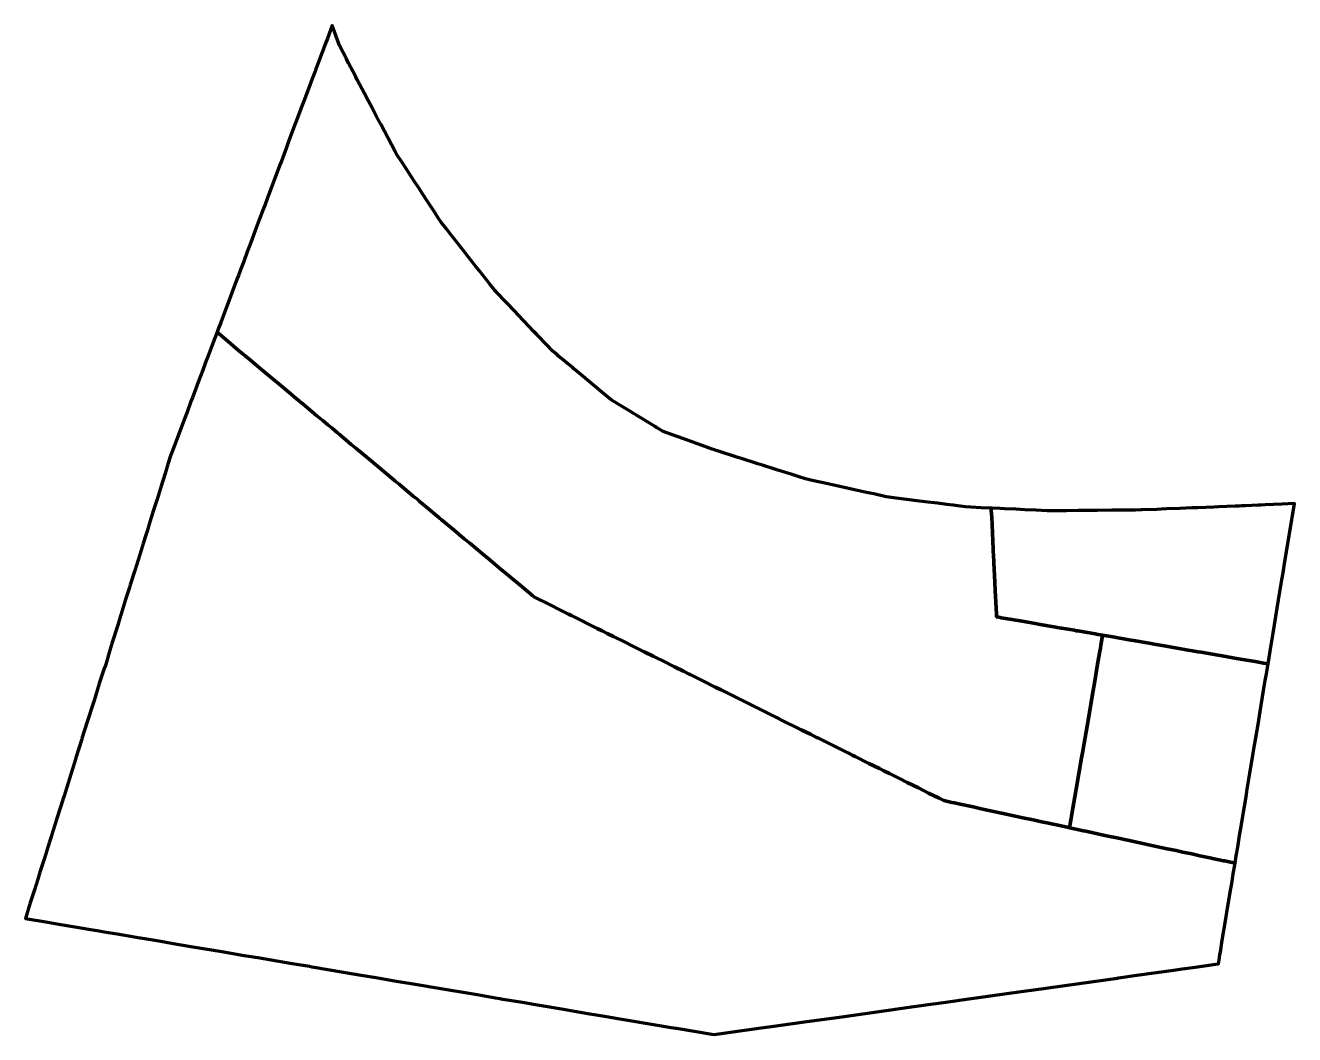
# Model space of a CAD drawing. Header units: metres. Extents: x 808240 to 808378, y 9156766 to 9156876.
import ezdxf

# ---------------------------------------------------------------- set-up
doc = ezdxf.new("R2010")
doc.units = ezdxf.units.M
doc.header["$MEASUREMENT"] = 0
doc.layers.add('2860-21099', color=1, linetype='Continuous')

msp = doc.modelspace()

# ---------------------------------------------------------------- linework, layer by layer
at = {"layer": '2860-21099', "color": 40, "lineweight": 70, "true_color": 0xffbb00}
msp.add_lwpolyline([(808260.41, 9156842.2), (808261.32, 9156841.44), (808262.73, 9156840.26), (808263.3, 9156839.79), (808263.43, 9156839.68), (808264.07, 9156839.14), (808265.06, 9156838.32), (808266.79, 9156836.87), (808266.93, 9156836.76), (808268.5, 9156835.44), (808268.83, 9156835.17), (808269.67, 9156834.47), (808269.72, 9156834.43), (808269.77, 9156834.39), (808271.32, 9156833.09), (808271.99, 9156832.54), (808272.5, 9156832.11), (808272.96, 9156831.72), (808273.55, 9156831.23), (808273.75, 9156831.07), (808274.48, 9156830.46), (808275.06, 9156829.97), (808275.56, 9156829.56), (808277, 9156828.36), (808279.74, 9156826.07), (808279.82, 9156826), (808280.27, 9156825.62), (808281.86, 9156824.3), (808281.99, 9156824.19), (808282.02, 9156824.16), (808282.38, 9156823.87), (808282.48, 9156823.78), (808283.26, 9156823.13), (808284.62, 9156821.99), (808284.7, 9156821.92), (808284.88, 9156821.78), (808286.27, 9156820.62), (808286.28, 9156820.61), (808287.39, 9156819.68), (808287.98, 9156819.19), (808289.37, 9156818.03), (808290.17, 9156817.37), (808291.24, 9156816.47), (808292.21, 9156815.66), (808293.69, 9156814.43), (808294.87, 9156813.44), (808295.04, 9156813.3), (808296.61, 9156812.52), (808298.02, 9156811.82), (808298.76, 9156811.45), (808299.09, 9156811.28), (808301.9, 9156809.89), (808302.45, 9156809.62), (808302.99, 9156809.35), (808303.68, 9156809), (808304.94, 9156808.38), (808305.72, 9156807.99), (808307.01, 9156807.35), (808307.98, 9156806.87), (808309.4, 9156806.16), (808309.97, 9156805.88), (808310.19, 9156805.77), (808310.31, 9156805.71), (808311.29, 9156805.22), (808311.93, 9156804.91), (808312.02, 9156804.86), (808312.25, 9156804.75), (808313.7, 9156804.03), (808314.55, 9156803.6), (808314.77, 9156803.49), (808315.42, 9156803.17), (808317.08, 9156802.35), (808317.61, 9156802.09), (808319.2, 9156801.29), (808319.49, 9156801.15), (808320.42, 9156800.69), (808321.51, 9156800.15), (808321.53, 9156800.14), (808321.55, 9156800.13), (808321.94, 9156799.93), (808324.08, 9156798.87), (808324.16, 9156798.83), (808325.15, 9156798.34), (808325.83, 9156798), (808325.95, 9156797.94), (808326.09, 9156797.87), (808327.71, 9156797.07), (808328.74, 9156796.55), (808329.3, 9156796.28), (808329.4, 9156796.23), (808329.71, 9156796.07), (808330.05, 9156795.9), (808331.54, 9156795.16), (808332.68, 9156794.6), (808333.18, 9156794.35), (808333.79, 9156794.05), (808334.86, 9156793.51), (808335.71, 9156793.09), (808336.94, 9156792.48), (808338.05, 9156791.93), (808339.2, 9156791.36), (808339.72, 9156791.1), (808340.59, 9156790.91), (808340.87, 9156790.85), (808341.5, 9156790.71), (808342.9, 9156790.41), (808343.79, 9156790.22), (808344.63, 9156790.03), (808345.99, 9156789.74), (808347.35, 9156789.44), (808348.33, 9156789.23), (808349.46, 9156788.99), (808350.56, 9156788.75), (808350.75, 9156788.71), (808352, 9156788.44), (808353.17, 9156788.19), (808353.42, 9156788.13), (808353.56, 9156788.98), (808353.79, 9156790.28), (808354, 9156791.53), (808354.14, 9156792.34), (808354.73, 9156795.77), (808354.86, 9156796.5), (808355.01, 9156797.38), (808355.33, 9156799.24), (808355.99, 9156803.12), (808356.17, 9156804.15), (808356.45, 9156805.77), (808356.73, 9156807.39), (808356.79, 9156807.74), (808356.84, 9156808.03), (808357.03, 9156809.15), (808356.56, 9156809.23), (808356.37, 9156809.26), (808356.21, 9156809.29), (808354.33, 9156809.61), (808354.26, 9156809.63), (808354.15, 9156809.64), (808353.97, 9156809.68), (808352.08, 9156810), (808351.94, 9156810.03), (808349.99, 9156810.36), (808349.89, 9156810.38), (808349.09, 9156810.52), (808348.04, 9156810.7), (808346.43, 9156810.98), (808345.97, 9156811.06), (808345.87, 9156811.08), (808345.72, 9156811.1), (808345.46, 9156811.15), (808345.45, 9156811.48), (808345.32, 9156813.98), (808345.28, 9156814.92), (808345.17, 9156817.04), (808345.16, 9156817.36), (808345.14, 9156817.66), (808345.14, 9156817.67), (808344.93, 9156822.02), (808344.89, 9156822.73), (808344.88, 9156823.01), (808343.8, 9156823.06), (808342.64, 9156823.12), (808342.12, 9156823.14), (808341.49, 9156823.22), (808340.72, 9156823.32), (808340.02, 9156823.41), (808339.03, 9156823.54), (808337.69, 9156823.71), (808336.78, 9156823.82), (808335.93, 9156823.93), (808334.21, 9156824.15), (808333.46, 9156824.25), (808333.41, 9156824.26), (808332.07, 9156824.56), (808331.27, 9156824.73), (808329.96, 9156825.02), (808329.18, 9156825.2), (808328.02, 9156825.46), (808326.72, 9156825.74), (808326.05, 9156825.89), (808325.36, 9156826.04), (808324.62, 9156826.21), (808323.92, 9156826.43), (808323.15, 9156826.68), (808322.06, 9156827.02), (808321.48, 9156827.2), (808319.94, 9156827.69), (808319.4, 9156827.86), (808317.64, 9156828.42), (808317.22, 9156828.55), (808315, 9156829.26), (808314.86, 9156829.3), (808314.7, 9156829.36), (808314.42, 9156829.46), (808312.53, 9156830.14), (808312.26, 9156830.24), (808309.08, 9156831.38), (808308.42, 9156831.78), (808308.3, 9156831.85), (808308.2, 9156831.91), (808306.09, 9156833.21), (808305.84, 9156833.35), (808305.72, 9156833.43), (808304.08, 9156834.43), (808303.96, 9156834.5), (808303.4, 9156834.84), (808302.4, 9156835.67), (808301.93, 9156836.07), (808301.27, 9156836.62), (808300.13, 9156837.57), (808299.34, 9156838.22), (808299.26, 9156838.29), (808299.18, 9156838.36), (808297.68, 9156839.61), (808297.47, 9156839.78), (808297.05, 9156840.13), (808296.43, 9156840.79), (808295.29, 9156841.97), (808294.99, 9156842.29), (808293.9, 9156843.44), (808293.25, 9156844.11), (808292.85, 9156844.54), (808292.02, 9156845.4), (808290.87, 9156846.61), (808290.7, 9156846.78), (808290.53, 9156847), (808290.22, 9156847.4), (808289, 9156848.94), (808288.66, 9156849.38), (808287.71, 9156850.59), (808287.62, 9156850.69), (808287.23, 9156851.19), (808286.28, 9156852.4), (808285.85, 9156852.95), (808285.44, 9156853.47), (808284.83, 9156854.25), (808284.59, 9156854.62), (808284.16, 9156855.27), (808283.39, 9156856.46), (808282.83, 9156857.31), (808282.38, 9156858), (808281.93, 9156858.7), (808281.35, 9156859.59), (808280.69, 9156860.6), (808280.01, 9156861.65), (808279.84, 9156861.91), (808278.27, 9156864.89), (808277.82, 9156865.75), (808277.33, 9156866.68), (808276.9, 9156867.49), (808276.46, 9156868.33), (808275.71, 9156869.76), (808275.55, 9156870.06), (808275.23, 9156870.69), (808274.77, 9156871.56), (808274.53, 9156872.04), (808273.77, 9156873.5), (808273.7, 9156873.68), (808273.38, 9156874.58), (808272.99, 9156875.69), (808272.45, 9156874.25), (808272.22, 9156873.63), (808271.99, 9156873.02), (808271.84, 9156872.64), (808271.3, 9156871.19), (808271.16, 9156870.82), (808271.14, 9156870.77), (808270.8, 9156869.86), (808270.39, 9156868.76), (808269.89, 9156867.42), (808269.68, 9156866.88), (808269.08, 9156865.29), (808268.88, 9156864.75), (808268.77, 9156864.46), (808268.19, 9156862.92), (808267.99, 9156862.37), (808267.43, 9156860.87), (808267.3, 9156860.54), (808267.01, 9156859.77), (808266.64, 9156858.78), (808266.47, 9156858.32), (808265.88, 9156856.76), (808265.65, 9156856.15), (808265.48, 9156855.7), (808265.02, 9156854.46), (808264.58, 9156853.31), (808264.2, 9156852.29), (808263.91, 9156851.51), (808263.71, 9156850.99), (808263.32, 9156849.94), (808262.98, 9156849.02), (808262.74, 9156848.4), (808262.62, 9156848.07), (808262.03, 9156846.5), (808261.61, 9156845.4), (808261.22, 9156844.36), (808260.82, 9156843.28), (808260.58, 9156842.64)], close=True, dxfattribs=at)
at = {"layer": '2860-21099', "color": 254, "lineweight": 70, "true_color": 0xcccccc}
for points in [[(808240, 9156779.83), (808239.5, 9156778.24), (808241.96, 9156777.83), (808243.15, 9156777.63), (808245.54, 9156777.22), (808246.61, 9156777.04), (808247.32, 9156776.92), (808248.1, 9156776.79), (808249.5, 9156776.56), (808251.58, 9156776.21), (808251.98, 9156776.14), (808252.06, 9156776.13), (808252.73, 9156776.01), (808252.98, 9156775.97), (808254.27, 9156775.75), (808255.44, 9156775.55), (808257.54, 9156775.2), (808260.95, 9156774.63), (808263.39, 9156774.21), (808264.85, 9156773.97), (808267.78, 9156773.47), (808268.41, 9156773.37), (808270.49, 9156773.02), (808270.75, 9156772.97), (808271, 9156772.93), (808275.47, 9156772.18), (808275.58, 9156772.16), (808275.7, 9156772.14), (808277.28, 9156771.87), (808277.53, 9156771.83), (808277.57, 9156771.82), (808277.97, 9156771.75), (808279.76, 9156771.45), (808280.22, 9156771.38), (808281.59, 9156771.14), (808282.45, 9156771), (808284.38, 9156770.67), (808288.78, 9156769.93), (808290.8, 9156769.59), (808291.27, 9156769.51), (808291.38, 9156769.49), (808293.95, 9156769.06), (808294.72, 9156768.93), (808298.23, 9156768.34), (808299.42, 9156768.14), (808300.87, 9156767.89), (808302.89, 9156767.55), (808304.14, 9156767.34), (808305.9, 9156767.04), (808306.95, 9156766.87), (808308.46, 9156766.61), (808309.97, 9156766.36), (808310.47, 9156766.27), (808310.53, 9156766.26), (808314.39, 9156765.61), (808314.65, 9156765.57), (808316.44, 9156765.82), (808319.54, 9156766.26), (808321.41, 9156766.52), (808324.75, 9156766.99), (808328.34, 9156767.49), (808330.35, 9156767.77), (808333.17, 9156768.17), (808335.41, 9156768.48), (808337.99, 9156768.85), (808338.89, 9156768.97), (808340.43, 9156769.19), (808341.93, 9156769.4), (808346.84, 9156770.09), (808348.68, 9156770.35), (808349.26, 9156770.43), (808354.49, 9156771.16), (808358.64, 9156771.74), (808358.78, 9156771.76), (808359.03, 9156771.8), (808360.52, 9156772.01), (808361.81, 9156772.19), (808363.7, 9156772.45), (808365.03, 9156772.64), (808365.73, 9156772.74), (808366.03, 9156772.78), (808367.14, 9156772.94), (808368.39, 9156773.11), (808369.09, 9156773.21), (808369.66, 9156773.29), (808369.77, 9156773.95), (808369.84, 9156774.35), (808369.88, 9156774.58), (808370.09, 9156775.89), (808370.26, 9156776.93), (808370.33, 9156777.33), (808370.48, 9156778.24), (808370.59, 9156778.91), (808370.92, 9156780.89), (808371.15, 9156782.28), (808371.25, 9156782.89), (808371.48, 9156784.27), (808370.33, 9156784.52), (808370.22, 9156784.54), (808369.03, 9156784.79), (808368.92, 9156784.82), (808367.65, 9156785.09), (808367.06, 9156785.22), (808366.77, 9156785.28), (808365.78, 9156785.49), (808365.04, 9156785.65), (808363.91, 9156785.89), (808362.54, 9156786.18), (808361.91, 9156786.32), (808360.76, 9156786.56), (808360.25, 9156786.67), (808359.78, 9156786.77), (808359.55, 9156786.82), (808358.95, 9156786.95), (808357.29, 9156787.3), (808355.99, 9156787.58), (808355.19, 9156787.75), (808354.92, 9156787.81), (808354.3, 9156787.94), (808353.42, 9156788.13), (808353.17, 9156788.19), (808352, 9156788.44), (808350.75, 9156788.71), (808350.56, 9156788.75), (808349.46, 9156788.99), (808348.33, 9156789.23), (808347.35, 9156789.44), (808345.99, 9156789.74), (808344.63, 9156790.03), (808343.79, 9156790.22), (808342.9, 9156790.41), (808341.5, 9156790.71), (808340.87, 9156790.85), (808340.59, 9156790.91), (808339.72, 9156791.1), (808339.2, 9156791.36), (808338.05, 9156791.93), (808336.94, 9156792.48), (808335.71, 9156793.09), (808334.86, 9156793.51), (808333.79, 9156794.05), (808333.18, 9156794.35), (808332.68, 9156794.6), (808331.54, 9156795.16), (808330.05, 9156795.9), (808329.71, 9156796.07), (808329.4, 9156796.23), (808329.3, 9156796.28), (808328.74, 9156796.55), (808327.71, 9156797.07), (808326.09, 9156797.87), (808325.95, 9156797.94), (808325.83, 9156798), (808325.15, 9156798.34), (808324.16, 9156798.83), (808324.08, 9156798.87), (808321.94, 9156799.93), (808321.55, 9156800.13), (808321.53, 9156800.14), (808321.51, 9156800.15), (808320.42, 9156800.69), (808319.49, 9156801.15), (808319.2, 9156801.29), (808317.61, 9156802.09), (808317.08, 9156802.35), (808315.42, 9156803.17), (808314.77, 9156803.49), (808314.55, 9156803.6), (808313.7, 9156804.03), (808312.25, 9156804.75), (808312.02, 9156804.86), (808311.93, 9156804.91), (808311.29, 9156805.22), (808310.31, 9156805.71), (808310.19, 9156805.77), (808309.97, 9156805.88), (808309.4, 9156806.16), (808307.98, 9156806.87), (808307.01, 9156807.35), (808305.72, 9156807.99), (808304.94, 9156808.38), (808303.68, 9156809), (808302.99, 9156809.35), (808302.45, 9156809.62), (808301.9, 9156809.89), (808299.09, 9156811.28), (808298.76, 9156811.45), (808298.02, 9156811.82), (808296.61, 9156812.52), (808295.04, 9156813.3), (808294.87, 9156813.44), (808293.69, 9156814.43), (808292.21, 9156815.66), (808291.24, 9156816.47), (808290.17, 9156817.37), (808289.37, 9156818.03), (808287.98, 9156819.19), (808287.39, 9156819.68), (808286.28, 9156820.61), (808286.27, 9156820.62), (808284.88, 9156821.78), (808284.7, 9156821.92), (808284.62, 9156821.99), (808283.26, 9156823.13), (808282.48, 9156823.78), (808282.38, 9156823.87), (808282.02, 9156824.16), (808281.99, 9156824.19), (808281.86, 9156824.3), (808280.27, 9156825.62), (808279.82, 9156826), (808279.74, 9156826.07), (808277, 9156828.36), (808275.56, 9156829.56), (808275.06, 9156829.97), (808274.48, 9156830.46), (808273.75, 9156831.07), (808273.55, 9156831.23), (808272.96, 9156831.72), (808272.5, 9156832.11), (808271.99, 9156832.54), (808271.32, 9156833.09), (808269.77, 9156834.39), (808269.72, 9156834.43), (808269.67, 9156834.47), (808268.83, 9156835.17), (808268.5, 9156835.44), (808266.93, 9156836.76), (808266.79, 9156836.87), (808265.06, 9156838.32), (808264.07, 9156839.14), (808263.43, 9156839.68), (808263.3, 9156839.79), (808262.73, 9156840.26), (808261.32, 9156841.44), (808260.41, 9156842.2), (808260.17, 9156841.56), (808259.88, 9156840.79), (808259.45, 9156839.64), (808259.17, 9156838.9), (808258.86, 9156838.07), (808258.37, 9156836.76), (808257.91, 9156835.54), (808257.74, 9156835.09), (808257.57, 9156834.63), (808257.14, 9156833.47), (808257, 9156833.11), (808256.54, 9156831.9), (808256.28, 9156831.19), (808255.77, 9156829.84), (808255.49, 9156829.1), (808255.35, 9156828.72), (808255.06, 9156827.8), (808254.75, 9156826.79), (808254.28, 9156825.29), (808253.87, 9156823.99), (808253.42, 9156822.56), (808253.09, 9156821.51), (808252.78, 9156820.5), (808252.64, 9156820.07), (808252.36, 9156819.16), (808252.13, 9156818.42), (808251.62, 9156816.79), (808251.43, 9156816.2), (808250.95, 9156814.66), (808250.85, 9156814.35), (808250.4, 9156812.92), (808250.18, 9156812.2), (808249.66, 9156810.55), (808249.61, 9156810.37), (808248.94, 9156808.23), (808248.71, 9156807.52), (808248.31, 9156806.08), (808248.31, 9156806.08), (808248.31, 9156806.07), (808248.18, 9156805.64), (808248.12, 9156805.62), (808247.6, 9156803.97), (808247.57, 9156803.88), (808246.99, 9156802.03), (808246.92, 9156801.79), (808246.25, 9156799.68), (808245.68, 9156797.86), (808245.66, 9156797.8), (808245.02, 9156795.77), (808244.98, 9156795.62), (808244.31, 9156793.52), (808243.72, 9156791.63), (808243.59, 9156791.23), (808243.58, 9156791.2), (808242.98, 9156789.27), (808242.9, 9156789.03), (808242.36, 9156787.31), (808242.31, 9156787.16), (808242.1, 9156786.48), (808241.54, 9156784.7), (808241.09, 9156783.29), (808240.85, 9156782.53), (808240.49, 9156781.38)], [(808344.88, 9156823.01), (808344.89, 9156822.73), (808344.93, 9156822.02), (808345.14, 9156817.67), (808345.14, 9156817.66), (808345.16, 9156817.36), (808345.17, 9156817.04), (808345.28, 9156814.92), (808345.32, 9156813.98), (808345.45, 9156811.48), (808345.46, 9156811.15), (808345.72, 9156811.1), (808345.87, 9156811.08), (808345.97, 9156811.06), (808346.43, 9156810.98), (808348.04, 9156810.7), (808349.09, 9156810.52), (808349.89, 9156810.38), (808349.99, 9156810.36), (808351.94, 9156810.03), (808352.08, 9156810), (808353.97, 9156809.68), (808354.15, 9156809.64), (808354.26, 9156809.63), (808354.33, 9156809.61), (808356.21, 9156809.29), (808356.37, 9156809.26), (808356.56, 9156809.23), (808357.03, 9156809.15), (808358.35, 9156808.92), (808358.53, 9156808.89), (808360.1, 9156808.61), (808360.42, 9156808.56), (808362.11, 9156808.27), (808362.64, 9156808.18), (808363.09, 9156808.1), (808363.74, 9156807.99), (808364.78, 9156807.81), (808366.38, 9156807.53), (808366.84, 9156807.45), (808367.42, 9156807.35), (808367.8, 9156807.28), (808369.03, 9156807.07), (808370.49, 9156806.82), (808371.25, 9156806.69), (808371.64, 9156806.62), (808372.77, 9156806.42), (808373.68, 9156806.27), (808374.57, 9156806.11), (808375.08, 9156806.02), (808375.31, 9156807.4), (808375.42, 9156808.05), (808375.64, 9156809.38), (808376.24, 9156813.01), (808376.6, 9156815.18), (808376.73, 9156815.96), (808376.85, 9156816.7), (808377.98, 9156823.52), (808376.57, 9156823.45), (808374.77, 9156823.37), (808374.3, 9156823.34), (808374.01, 9156823.33), (808372.63, 9156823.26), (808372.19, 9156823.25), (808371.9, 9156823.24), (808371.48, 9156823.22), (808369.69, 9156823.15), (808369.15, 9156823.13), (808367.44, 9156823.06), (808366.94, 9156823.04), (808366.76, 9156823.03), (808365.47, 9156822.98), (808364.02, 9156822.92), (808363.41, 9156822.9), (808362.94, 9156822.88), (808361.35, 9156822.82), (808361.21, 9156822.81), (808360.61, 9156822.8), (808358.04, 9156822.78), (808356.45, 9156822.77), (808355.4, 9156822.76), (808354.36, 9156822.75), (808353.05, 9156822.73), (808352.19, 9156822.73), (808351.19, 9156822.72), (808350.99, 9156822.73), (808349.74, 9156822.78), (808348.54, 9156822.84), (808347.56, 9156822.89), (808346.32, 9156822.95), (808345.84, 9156822.97), (808344.98, 9156823.01)]]:
    msp.add_lwpolyline(points, close=True, dxfattribs=at)
at = {"layer": '2860-21099', "color": 3, "lineweight": 70, "true_color": 0x00ff00}
msp.add_lwpolyline([(808353.56, 9156788.98), (808353.42, 9156788.13), (808354.3, 9156787.94), (808354.92, 9156787.81), (808355.19, 9156787.75), (808355.99, 9156787.58), (808357.29, 9156787.3), (808358.95, 9156786.95), (808359.55, 9156786.82), (808359.78, 9156786.77), (808360.25, 9156786.67), (808360.76, 9156786.56), (808361.91, 9156786.32), (808362.54, 9156786.18), (808363.91, 9156785.89), (808365.04, 9156785.65), (808365.78, 9156785.49), (808366.77, 9156785.28), (808367.06, 9156785.22), (808367.65, 9156785.09), (808368.92, 9156784.82), (808369.03, 9156784.79), (808370.22, 9156784.54), (808370.33, 9156784.52), (808371.48, 9156784.27), (808371.61, 9156785.06), (808371.77, 9156786.01), (808371.98, 9156787.31), (808372.14, 9156788.26), (808372.33, 9156789.41), (808372.68, 9156791.52), (808372.78, 9156792.13), (808373.22, 9156794.75), (808373.25, 9156794.93), (808373.47, 9156796.28), (808373.61, 9156797.15), (808373.64, 9156797.33), (808373.99, 9156799.42), (808374.22, 9156800.82), (808374.6, 9156803.13), (808374.78, 9156804.19), (808374.9, 9156804.92), (808375.08, 9156806.02), (808374.57, 9156806.11), (808373.68, 9156806.27), (808372.77, 9156806.42), (808371.64, 9156806.62), (808371.25, 9156806.69), (808370.49, 9156806.82), (808369.03, 9156807.07), (808367.8, 9156807.28), (808367.42, 9156807.35), (808366.84, 9156807.45), (808366.38, 9156807.53), (808364.78, 9156807.81), (808363.74, 9156807.99), (808363.09, 9156808.1), (808362.64, 9156808.18), (808362.11, 9156808.27), (808360.42, 9156808.56), (808360.1, 9156808.61), (808358.53, 9156808.89), (808358.35, 9156808.92), (808357.03, 9156809.15), (808356.84, 9156808.03), (808356.79, 9156807.74), (808356.73, 9156807.39), (808356.45, 9156805.77), (808356.17, 9156804.15), (808355.99, 9156803.12), (808355.33, 9156799.24), (808355.01, 9156797.38), (808354.86, 9156796.5), (808354.73, 9156795.77), (808354.14, 9156792.34), (808354, 9156791.53), (808353.79, 9156790.28)], close=True, dxfattribs=at)

doc.saveas('drawing.dxf')
